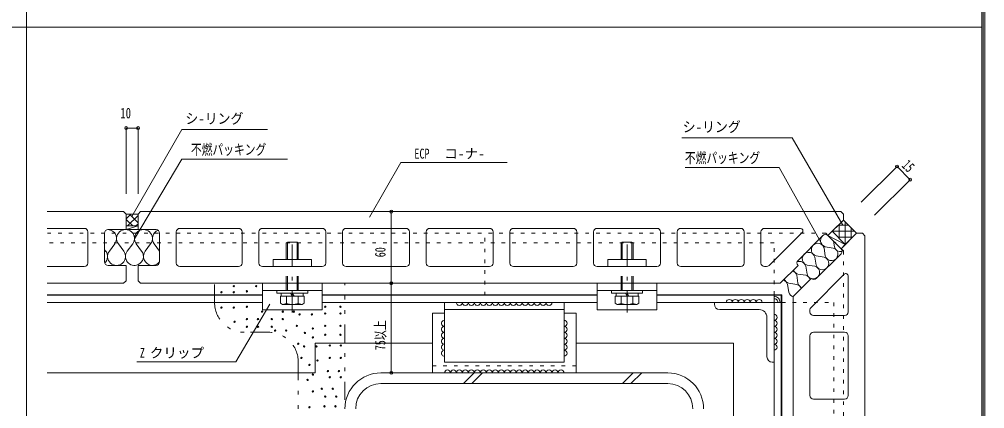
# Model space of a CAD drawing. Units: millimetres, scale not verified. Extents: x -1209 to 1209, y -852 to 852.
# Drawn here: x 402 to 1209, y -337 to -11 of the extents above; entities that cross this region are included whole.
import ezdxf
from ezdxf.enums import TextEntityAlignment as Align

# ---------------------------------------------------------------- set-up
doc = ezdxf.new("R2010")
doc.units = ezdxf.units.MM
doc.header["$LTSCALE"] = 3
for name, pattern in [('USER1', [3, 1, -2]), ('USER3', [10, 4, -6]), ('USER4', [13, 6, -3, 1, -3]), ('USER6', [16, 5, -3, 1, -3, 1, -3])]:
    doc.linetypes.add(name, pattern=pattern)
for name, color, linetype, lineweight in [('0-1_0-0WAKU', 7, 'Continuous', 18), ('0-2_0-1AL', 5, 'Continuous', 18), ('0-3_0-2SUNPO', 7, 'Continuous', 18), ('0-4_0-3STEEL', 6, 'Continuous', 18), ('0-5_0-4KANAMONO', 6, 'Continuous', 18), ('0-6_0-5FUKUSIZA', 3, 'Continuous', 18), ('0-7_0-6HIFUKU', 4, 'Continuous', 18), ('0-8_0-7KUTAI', 4, 'Continuous', 18)]:
    doc.layers.add(name, color=color, linetype=linetype, lineweight=lineweight)
doc.styles.add('ＭＳ ゴシック', font='')
doc.styles.get('ＭＳ ゴシック').set_extended_font_data('MS Gothic')

msp = doc.modelspace()

# ---------------------------------------------------------------- linework, layer by layer
at = {"layer": '0-1_0-0WAKU'}
for p, q in [((408, 850), (408, -799)), ((1207, 850), (1207, -850)), ((1208.207, 851.207), (1208.207, -851.207)), ((1209.414, 852.414), (1209.414, -852.414)), ((-1207, -17.85), (1207, -17.85))]:
    msp.add_line(p, q, dxfattribs=at)
at = {"layer": '0-2_0-1AL'}
for p, q in [((425.306, -172.333), (489.164, -172.333)), ((491.285, -174.454), (489.164, -172.333)), ((491.285, -174.454), (491.285, -187.333)), ((503.404, -172.332), (501.284, -174.452)), ((501.284, -174.452), (501.284, -187.332)), ((1089.163, -172.332), (503.404, -172.332)), ((1091.284, -174.453), (1089.163, -172.332)), ((1091.284, -174.453), (1091.284, -179.332)), ((1091.284, -179.332), (1078.284, -192.332)), ((425.306, -186.333), (456.285, -186.333)), ((459.285, -189.333), (459.285, -215.333)), ((473.285, -190.333), (473.285, -214.333)), ((476.285, -187.333), (491.285, -187.333)), ((501.284, -187.332), (516.284, -187.332)), ((516.284, -187.332), (501.284, -187.332)), ((519.284, -190.332), (519.284, -214.332)), ((519.284, -190.332), (519.284, -214.332)), ((533.284, -189.332), (533.284, -215.332)), ((585.284, -186.332), (536.284, -186.332)), ((588.284, -189.332), (588.284, -215.332)), ((602.284, -189.332), (602.284, -215.332)), ((655.284, -186.332), (605.284, -186.332)), ((658.284, -189.332), (658.284, -215.332)), ((672.284, -189.332), (672.284, -215.332)), ((725.284, -186.332), (675.284, -186.332)), ((728.284, -189.332), (728.284, -215.332)), ((742.284, -189.332), (742.284, -215.332)), ((795.284, -186.332), (745.284, -186.332)), ((798.284, -189.332), (798.284, -215.332)), ((812.284, -189.332), (812.284, -215.332)), ((865.284, -186.332), (815.284, -186.332)), ((868.284, -189.332), (868.284, -215.332)), ((882.284, -189.332), (882.284, -215.332)), ((935.284, -186.332), (885.284, -186.332)), ((938.284, -189.332), (938.284, -215.332)), ((952.284, -189.332), (952.284, -215.332)), ((1005.284, -186.332), (955.284, -186.332)), ((1008.284, -189.332), (1008.284, -215.332)), ((1022.284, -215.332), (1022.284, -189.332)), ((1055.414, -186.332), (1025.284, -186.332)), ((1056.828, -189.746), (1029.121, -217.453)), ((1074.042, -192.332), (1053.284, -213.089)), ((1102.284, -190.332), (1089.284, -203.332)), ((1107.163, -190.332), (1102.284, -190.332)), ((1107.163, -190.332), (1109.284, -192.453)), ((1109.284, -192.453), (1109.284, -728.903)), ((1089.284, -207.574), (1068.527, -228.332)), ((476.285, -217.333), (491.285, -217.333)), ((491.285, -217.333), (491.285, -230.211)), ((516.284, -217.332), (501.284, -217.332)), ((516.284, -217.332), (501.284, -217.332)), ((501.284, -230.212), (501.284, -217.332)), ((1053.284, -217.332), (1038.284, -232.332)), ((456.285, -218.333), (425.306, -218.333)), ((585.284, -218.332), (536.284, -218.332)), ((655.284, -218.332), (605.284, -218.332)), ((725.284, -218.332), (675.284, -218.332)), ((795.284, -218.332), (745.284, -218.332)), ((865.284, -218.332), (815.284, -218.332)), ((935.284, -218.332), (885.284, -218.332)), ((1005.284, -218.332), (955.284, -218.332)), ((1027, -218.332), (1025.284, -218.332)), ((1091.87, -224.788), (1064.163, -252.495)), ((425.306, -232.333), (489.164, -232.333)), ((491.285, -230.211), (489.164, -232.333)), ((503.404, -232.332), (501.284, -230.212)), ((1038.284, -232.332), (503.404, -232.332)), ((1064.284, -228.332), (1049.284, -243.332)), ((1095.284, -226.202), (1095.284, -256.332)), ((1049.284, -243.332), (1049.284, -728.903)), ((1063.284, -254.616), (1063.284, -256.332)), ((1066.284, -259.332), (1092.284, -259.332)), ((1092.284, -273.332), (1066.284, -273.332)), ((1063.284, -276.332), (1063.284, -326.332)), ((1095.284, -276.332), (1095.284, -326.332)), ((1092.284, -329.332), (1066.284, -329.332))]:
    msp.add_line(p, q, dxfattribs=at)
for centre, radius, start, end in [((456.285, -189.333), 3, 0, 89.99998), ((476.285, -190.333), 3, 89.99998, 179.99998), ((516.284, -190.332), 3, 0, 90), ((516.284, -190.332), 3, 0, 90), ((536.284, -189.332), 3, 89.99998, 179.99998), ((585.284, -189.332), 3, 0, 90), ((605.284, -189.332), 3, 89.99998, 179.99998), ((655.284, -189.332), 3, 0, 90), ((675.284, -189.332), 3, 89.99998, 179.99998), ((725.284, -189.332), 3, 0, 90), ((745.284, -189.332), 3, 89.99998, 179.99998), ((795.284, -189.332), 3, 0, 90), ((815.284, -189.332), 3, 89.99998, 179.99998), ((865.284, -189.332), 3, 0, 90), ((885.284, -189.332), 3, 89.99998, 179.99998), ((935.284, -189.332), 3, 0, 90), ((955.284, -189.332), 3, 89.99998, 179.99998), ((1005.284, -189.332), 3, 0, 90), ((1025.284, -189.332), 3, 89.99998, 179.99998), ((1055.414, -188.332), 2, 315.00023, 89.99998), ((1076.163, -194.453), 3, 44.99913, 134.99997), ((1087.163, -205.453), 3, 314.99998, 45.00081), ((456.285, -215.333), 3, 270, 0), ((476.285, -214.333), 3, 179.99998, 269.99998), ((516.284, -214.332), 3, 270, 0), ((516.284, -214.332), 3, 270, 0), ((536.284, -215.332), 3, 179.99998, 269.99998), ((585.284, -215.332), 3, 270, 0), ((605.284, -215.332), 3, 179.99998, 269.99998), ((655.284, -215.332), 3, 270, 0), ((675.284, -215.332), 3, 179.99998, 269.99998), ((725.284, -215.332), 3, 270, 0), ((745.284, -215.332), 3, 179.99998, 269.99998), ((795.284, -215.332), 3, 270, 0), ((815.284, -215.332), 3, 179.99998, 269.99998), ((865.284, -215.332), 3, 270, 0), ((885.284, -215.332), 3, 179.99998, 269.99998), ((935.284, -215.332), 3, 270, 0), ((955.284, -215.332), 3, 179.99998, 269.99998), ((1005.284, -215.332), 3, 270, 0), ((1025.284, -215.332), 3, 179.99998, 269.99998), ((1027, -215.332), 3, 269.99998, 315.00021), ((1055.405, -215.21), 3, 134.99994, 225.00081), ((1093.284, -226.202), 2, 359.99998, 134.99976), ((1066.406, -226.211), 3, 224.99913, 314.99995), ((1066.284, -254.616), 3, 134.99977, 180), ((1066.284, -256.332), 3, 179.99994, 269.99994), ((1092.284, -256.332), 3, 269.99992, 359.99997), ((1066.284, -276.332), 3, 89.99994, 179.99994), ((1092.284, -276.332), 3, 359.99997, 89.99997), ((1066.284, -326.332), 3, 179.99994, 269.99994), ((1092.284, -326.332), 3, 269.99992, 359.99997)]:
    msp.add_arc(centre, radius, start, end, dxfattribs=at)
at = {"layer": '0-3_0-2SUNPO'}
for p, q in [((491.285, -102.333), (501.285, -102.333)), ((491.285, -102.333), (491.285, -157.333)), ((495.926, -176.375), (537.917, -103.644)), ((501.285, -102.333), (501.285, -157.333)), ((537.917, -103.644), (609.528, -103.644)), ((1048.484, -110.598), (956.194, -110.598)), ((1090.695, -183.71), (1048.484, -110.598)), ((498.277, -195.187), (537.802, -128.269)), ((537.802, -128.269), (626.165, -128.269)), ((694.854, -176.806), (721.143, -131.271)), ((721.143, -131.271), (809.933, -131.271)), ((1037.615, -135.223), (958.875, -135.223)), ((1075.027, -202.779), (1037.615, -135.223)), ((1106.213, -164.403), (1136.07, -134.547)), ((1136.07, -134.547), (1147.069, -145.546)), ((1117.213, -175.403), (1147.069, -145.546)), ((713.088, -232.333), (713.088, -172.333)), ((713.088, -307.331), (713.088, -232.333)), ((611.514, -249.721), (582.98, -298.056)), ((582.98, -298.056), (500.356, -298.056))]:
    msp.add_line(p, q, dxfattribs=at)
at = {"layer": '0-3_0-2SUNPO', "linetype": 'USER4'}
for p, q in [((630.283, -256.856), (630.283, -193.097)), ((910.284, -256.856), (910.284, -193.097))]:
    msp.add_line(p, q, dxfattribs=at)
at = {"layer": '0-3_0-2SUNPO'}
for centre, start, end in [((491.285, -102.333), 0, 180), ((491.285, -102.333), 180, 0), ((501.285, -102.333), 0, 180), ((501.285, -102.333), 0, 180), ((501.285, -102.333), 0, 180), ((501.285, -102.333), 180, 0), ((501.285, -102.333), 180, 0), ((501.285, -102.333), 180, 0), ((1136.07, -134.547), 0, 180), ((1136.07, -134.547), 180, 0), ((1147.069, -145.546), 0, 180), ((1147.069, -145.546), 180, 0), ((713.088, -172.333), 0, 180), ((713.088, -172.333), 180, 0), ((713.088, -232.333), 0, 180), ((713.088, -232.333), 0, 180), ((713.088, -232.333), 180, 0), ((713.088, -232.333), 180, 0), ((713.088, -307.331), 0, 180), ((713.088, -307.331), 0, 180), ((713.088, -307.331), 180, 0), ((713.088, -307.331), 180, 0)]:
    msp.add_arc(centre, 1.2, start, end, dxfattribs=at)
at = {"layer": '0-4_0-3STEEL', "linetype": 'USER1'}
for p, q in [((791.288, -242.346), (791.282, -190.346)), ((1033.285, -198.331), (425.306, -198.331)), ((1033.285, -241.933), (1033.285, -198.331)), ((1039.683, -248.331), (1083.285, -248.331)), ((1083.285, -248.331), (1083.285, -728.903))]:
    msp.add_line(p, q, dxfattribs=at)
at = {"layer": '0-4_0-3STEEL'}
for p, q in [((605.282, -242.332), (425.306, -242.332)), ((605.282, -248.332), (425.306, -248.332)), ((885.282, -248.332), (655.283, -248.332)), ((885.282, -242.332), (664.677, -242.332)), ((1033.285, -242.333), (935.283, -242.333)), ((1039.283, -248.332), (935.283, -248.332)), ((1033.284, -242.333), (1033.284, -346.323)), ((1039.283, -248.331), (1039.283, -346.323))]:
    msp.add_line(p, q, dxfattribs=at)
at = {"layer": '0-5_0-4KANAMONO', "linetype": 'USER1'}
for p, q in [((1076.434, -190.333), (425.306, -190.333)), ((1091.283, -205.182), (1076.434, -190.333)), ((1091.283, -205.182), (1091.283, -728.903))]:
    msp.add_line(p, q, dxfattribs=at)
at = {"layer": '0-5_0-4KANAMONO'}
for p, q in [((625.283, -212.333), (625.283, -198.563)), ((626.282, -212.333), (626.282, -197.984)), ((634.283, -212.333), (634.283, -197.984)), ((634.283, -197.984), (635.282, -198.563)), ((635.282, -212.333), (635.282, -198.563)), ((905.283, -212.333), (905.283, -198.563)), ((906.282, -212.333), (906.282, -197.984)), ((914.283, -212.333), (914.283, -197.984)), ((914.283, -197.984), (915.282, -198.563)), ((915.282, -212.333), (915.282, -198.563)), ((614.284, -212.333), (646.284, -212.333)), ((614.284, -218.333), (614.284, -212.333)), ((646.284, -218.333), (646.284, -212.333)), ((894.284, -212.333), (926.284, -212.333)), ((894.284, -218.333), (894.284, -212.333)), ((926.284, -218.333), (926.284, -212.333)), ((614.284, -218.333), (646.284, -218.333)), ((894.284, -218.333), (926.284, -218.333)), ((605.282, -254.486), (605.282, -232.334)), ((605.282, -232.334), (655.283, -232.334)), ((655.283, -254.486), (655.283, -232.334)), ((885.282, -254.486), (885.282, -232.334)), ((885.282, -232.334), (935.283, -232.334)), ((935.283, -254.486), (935.283, -232.334)), ((425.306, -241.933), (605.282, -241.933)), ((605.282, -238.484), (655.283, -238.484)), ((617.284, -240.485), (617.284, -238.484)), ((643.284, -240.485), (617.284, -240.485)), ((640.784, -238.484), (619.784, -238.484)), ((621.083, -242.984), (621.083, -240.485)), ((630.284, -242.984), (628.841, -240.485)), ((631.727, -242.984), (630.284, -240.485)), ((639.482, -242.984), (639.482, -240.485)), ((643.284, -240.485), (643.284, -238.484)), ((655.283, -241.933), (885.282, -241.933)), ((885.282, -238.484), (935.283, -238.484)), ((897.284, -240.485), (897.284, -238.484)), ((923.284, -240.485), (897.284, -240.485)), ((920.784, -238.484), (899.784, -238.484)), ((901.083, -242.984), (901.083, -240.485)), ((910.284, -242.984), (908.841, -240.485)), ((911.727, -242.984), (910.284, -240.485)), ((919.482, -242.984), (919.482, -240.485)), ((923.284, -240.485), (923.284, -238.484)), ((935.283, -241.933), (1039.685, -241.933)), ((1039.683, -346.323), (1039.683, -241.931)), ((425.306, -242.333), (605.282, -242.333)), ((640.097, -242.984), (620.468, -242.984)), ((620.468, -249.08), (620.468, -242.984)), ((638.534, -249.986), (622.034, -249.986)), ((625.376, -249.158), (625.376, -242.984)), ((635.189, -249.158), (635.189, -242.984)), ((635.189, -249.161), (638.534, -249.986)), ((638.534, -249.986), (640.1, -249.083)), ((640.097, -249.08), (640.097, -242.984)), ((655.283, -242.333), (885.282, -242.333)), ((920.097, -242.984), (900.468, -242.984)), ((900.468, -249.08), (900.468, -242.984)), ((918.534, -249.986), (902.034, -249.986)), ((905.376, -249.158), (905.376, -242.984)), ((915.189, -249.158), (915.189, -242.984)), ((915.189, -249.161), (918.534, -249.986)), ((918.534, -249.986), (920.1, -249.083)), ((920.097, -249.08), (920.097, -242.984)), ((937.677, -242.333), (1039.284, -242.333)), ((1039.283, -343.939), (1039.283, -242.332)), ((605.282, -254.486), (655.283, -254.486)), ((885.282, -254.486), (935.283, -254.486))]:
    msp.add_line(p, q, dxfattribs=at)
at = {"layer": '0-5_0-4KANAMONO', "linetype": 'USER3'}
for p, q in [((625.283, -238.484), (625.283, -212.333)), ((626.285, -238.484), (626.285, -212.333)), ((634.283, -238.484), (634.283, -212.333)), ((635.285, -238.484), (635.285, -212.333)), ((905.283, -238.484), (905.283, -212.333)), ((906.285, -238.484), (906.285, -212.333)), ((914.283, -238.484), (914.283, -212.333)), ((915.285, -238.484), (915.285, -212.333))]:
    msp.add_line(p, q, dxfattribs=at)
at = {"layer": '0-5_0-4KANAMONO'}
for points in [[(634.283, -197.984), (626.282, -197.984), (625.283, -198.563)], [(914.283, -197.984), (906.282, -197.984), (905.283, -198.563)], [(625.376, -249.161), (622.034, -249.986), (620.468, -249.083)], [(905.376, -249.161), (902.034, -249.986), (900.468, -249.083)]]:
    msp.add_lwpolyline(points, dxfattribs=at)
for centre in [(630.284, -234.986), (910.284, -234.986)]:
    msp.add_arc(centre, 15, 250.903, 289.09679, dxfattribs=at)
at = {"layer": '0-6_0-5FUKUSIZA'}
for p, q in [((491.286, -174.454), (501.285, -174.451)), ((491.286, -178.343), (495.177, -174.453)), ((491.286, -174.454), (491.286, -187.331)), ((492.369, -184.332), (501.285, -175.416)), ((494.004, -174.453), (501.285, -181.735)), ((501.285, -174.451), (501.285, -187.331)), ((491.286, -178.807), (496.811, -184.332)), ((501.284, -184.332), (491.286, -187.331)), ((501.285, -184.332), (491.286, -184.332)), ((499.44, -184.332), (501.285, -182.487)), ((1095.663, -183.71), (1086.906, -183.71)), ((1087.8, -194.776), (1087.8, -182.816)), ((1091.284, -179.332), (1102.284, -190.332)), ((1092.8, -199.816), (1092.8, -180.847)), ((1093.227, -181.373), (1093.239, -181.373)), ((491.286, -187.331), (501.285, -187.331)), ((1089.284, -203.332), (1078.284, -192.332)), ((1092.82, -199.796), (1078.284, -192.332)), ((1081.82, -188.796), (1092.82, -199.796)), ((1100.663, -188.71), (1081.906, -188.71)), ((1098.906, -193.71), (1086.734, -193.71)), ((1090.213, -193.71), (1088.629, -193.71)), ((1097.8, -194.816), (1097.8, -185.847)), ((477.286, -205.331), (481.786, -199.331)), ((489.286, -205.331), (484.786, -199.331)), ((492.286, -205.331), (496.786, -199.331)), ((504.286, -205.331), (499.786, -199.332)), ((507.286, -205.331), (511.786, -199.332)), ((519.285, -205.331), (514.786, -199.332)), ((1076.048, -201.758), (1082.648, -202.778)), ((1082.93, -196.977), (1083.669, -201.757)), ((474.286, -205.708), (473.285, -204.374)), ((1068.426, -209.379), (1075.027, -210.4)), ((1075.027, -202.778), (1076.048, -209.379)), ((1060.805, -217), (1067.405, -218.021)), ((1067.405, -210.4), (1068.426, -217)), ((1052.163, -225.642), (1053.184, -232.243)), ((1053.184, -224.621), (1059.784, -225.642)), ((1059.784, -218.021), (1060.805, -224.621)), ((1044.541, -233.264), (1045.562, -239.864)), ((1045.562, -232.243), (1052.163, -233.264))]:
    msp.add_line(p, q, dxfattribs=at)
for points in [[(1078.284, -192.332), (1081.82, -188.796), (1091.284, -179.332)], [(1089.284, -203.332), (1092.82, -199.796), (1102.284, -190.332)]]:
    msp.add_lwpolyline(points, dxfattribs=at)
for centre, radius, start, end in [((475.786, -194.831), 7.5, 323.12981, 87.66164), ((490.786, -194.831), 7.5, 323.12981, 216.87016), ((505.786, -194.832), 7.5, 323.12981, 216.87016), ((520.786, -194.832), 7.5, 111.81644, 216.87016), ((1077.443, -196.552), 5.389, 111.244, 254.99605), ((1069.822, -204.174), 5.389, 15.00392, 254.99603), ((1088.875, -200.363), 5.389, 194.99942, 283.79404), ((468.286, -209.831), 7.5, 313.4055, 36.87013), ((483.286, -209.831), 7.5, 143.12273, 36.87018), ((498.286, -209.831), 7.5, 143.12273, 293.57524), ((498.286, -209.831), 7.5, 293.57524, 36.87015), ((513.286, -209.832), 7.5, 143.12273, 323.1256), ((1062.2, -211.795), 5.389, 15.00392, 254.99603), ((1081.253, -207.984), 5.389, 194.99942, 75.00053), ((1054.579, -219.416), 5.389, 15.00392, 112.62631), ((1073.632, -215.605), 5.389, 194.99942, 75.00053), ((1046.958, -227.037), 5.389, 15.00392, 71.31925), ((1054.579, -219.416), 5.389, 198.67992, 254.99603), ((1058.389, -230.848), 5.389, 18.6821, 75.00053), ((1066.01, -223.227), 5.389, 194.99942, 75.00053), ((1039.336, -234.659), 5.389, 15.00392, 71.31805), ((1046.958, -227.037), 5.389, 198.68111, 254.99603), ((1050.768, -238.469), 5.389, 18.6813, 75.00053), ((1058.389, -230.848), 5.389, 194.99942, 251.3179), ((1050.768, -238.469), 5.389, 194.99942, 254.02092), ((770.075, -248.331), 2.5, 179.99998, 359.99998), ((775.075, -248.331), 2.5, 179.99998, 359.99998), ((780.075, -248.331), 2.5, 179.99998, 359.99998), ((785.075, -248.331), 2.5, 179.99998, 359.99998), ((790.075, -248.331), 2.5, 179.99998, 359.99998), ((795.075, -248.331), 2.5, 179.99998, 359.99998), ((800.075, -248.331), 2.5, 179.99998, 359.99998), ((805.075, -248.331), 2.5, 179.99998, 359.99998), ((810.075, -248.331), 2.5, 179.99998, 359.99998), ((815.075, -248.331), 2.5, 179.99998, 359.99998), ((820.075, -248.331), 2.5, 179.99998, 359.99998), ((825.075, -248.331), 2.5, 179.99998, 359.99998), ((830.075, -248.331), 2.5, 179.99998, 359.99998), ((835.075, -248.331), 2.5, 179.99998, 359.99998), ((840.075, -248.331), 2.5, 179.99998, 359.99998), ((845.075, -248.331), 2.5, 179.99998, 359.99998), ((995.784, -248.332), 2.5, 0, 179.99998), ((1000.784, -248.332), 2.5, 0, 179.99998), ((1005.784, -248.332), 2.5, 0, 179.99998), ((1010.784, -248.332), 2.5, 0, 179.99998), ((1015.784, -248.332), 2.5, 0, 179.99998), ((1020.784, -248.332), 2.5, 0, 179.99998), ((1033.285, -248.332), 4.999, 0, 90.01132), ((1033.285, -248.332), 3.2, 0, 90.0177), ((1033.285, -260.832), 2.5, 270, 90), ((757.575, -265.831), 2.5, 89.99998, 269.99998), ((857.575, -265.831), 2.5, 270, 90), ((1033.285, -265.832), 2.5, 270, 90), ((757.575, -270.831), 2.5, 89.99998, 269.99998), ((757.575, -275.831), 2.5, 89.99998, 269.99998), ((857.575, -270.831), 2.5, 270, 90), ((857.575, -275.831), 2.5, 270, 90), ((1033.285, -270.832), 2.5, 270, 90), ((1033.285, -275.832), 2.5, 270, 90), ((757.575, -280.831), 2.5, 89.99998, 269.99998), ((857.575, -280.831), 2.5, 270, 90), ((1033.285, -280.832), 2.5, 270, 90), ((757.575, -285.831), 2.5, 89.99998, 269.99998), ((757.575, -290.831), 2.5, 89.99998, 269.99998), ((857.575, -285.831), 2.5, 270, 90), ((857.575, -290.831), 2.5, 270, 90), ((1033.285, -285.832), 2.5, 270, 90), ((760.075, -307.331), 2.5, 0, 179.99998), ((765.075, -307.331), 2.5, 0, 179.99998), ((770.075, -307.331), 2.5, 0, 179.99998), ((775.075, -307.331), 2.5, 0, 179.99998), ((780.075, -307.331), 2.5, 0, 179.99998), ((785.075, -307.331), 2.5, 0, 179.99998), ((790.075, -307.331), 2.5, 0, 179.99998), ((795.075, -307.331), 2.5, 0, 179.99998), ((800.075, -307.331), 2.5, 0, 179.99998), ((805.075, -307.331), 2.5, 0, 179.99998), ((810.075, -307.331), 2.5, 0, 179.99998), ((815.075, -307.331), 2.5, 0, 179.99998), ((820.075, -307.331), 2.5, 0, 179.99998), ((825.075, -307.331), 2.5, 0, 179.99998), ((830.075, -307.331), 2.5, 0, 179.99998), ((835.075, -307.331), 2.5, 0, 179.99998), ((840.075, -307.331), 2.5, 0, 179.99998), ((845.075, -307.331), 2.5, 0, 179.99998), ((850.075, -307.331), 2.5, 0, 179.99998), ((855.075, -307.331), 2.5, 0, 179.99998)]:
    msp.add_arc(centre, radius, start, end, dxfattribs=at)
at = {"layer": '0-7_0-6HIFUKU', "linetype": 'USER6'}
for p, q in [((565.286, -248.332), (565.286, -232.332)), ((674.285, -329.831), (674.285, -232.332)), ((610.289, -273.332), (590.286, -273.332)), ((635.289, -298.332), (635.289, -586.332))]:
    msp.add_line(p, q, dxfattribs=at)
at = {"layer": '0-7_0-6HIFUKU'}
for centre in [(581.303, -234.729), (599.954, -234.729), (570.969, -239.776), (581.303, -239.776), (592.374, -239.038), (570.969, -252.667), (581.303, -252.667), (592.374, -251.928), (604.992, -255.974), (622.286, -256.069), (631.5, -256.069), (636.415, -258.345), (646.748, -258.345), (657.82, -251.95), (657.82, -257.606), (670.487, -251.95), (670.487, -257.606), (582.041, -264.477), (592.374, -262.262), (601.589, -262.262), (613.069, -262.262), (622.284, -262.262), (592.374, -268.741), (601.589, -268.741), (613.069, -268.741), (615.931, -271.952), (625.145, -271.952), (634.124, -267.94), (640.844, -273.845), (647.487, -270.155), (657.82, -267.94), (670.487, -267.94), (635.254, -282.876), (647.487, -277.604), (657.82, -275.39), (670.487, -275.39), (640.169, -285.152), (650.502, -285.152), (661.574, -284.414), (670.789, -284.414), (637.878, -294.748), (651.241, -296.962), (661.574, -294.748), (670.789, -294.748), (644.597, -300.653), (660.098, -305.82), (669.312, -305.82), (643.121, -313.201), (647.55, -308.772), (661.574, -310.986), (670.789, -310.986), (647.55, -322.796), (654.931, -320.582), (664.146, -320.582), (657.884, -327.225), (667.098, -327.225), (644.597, -336.083), (657.146, -335.344), (666.36, -335.344)]:
    msp.add_circle(centre, 0.567, dxfattribs=at)
at = {"layer": '0-7_0-6HIFUKU', "linetype": 'USER6'}
for centre, start, end in [((590.286, -248.332), 180, 270), ((610.289, -298.332), 0, 90)]:
    msp.add_arc(centre, 25, start, end, dxfattribs=at)
at = {"layer": '0-8_0-7KUTAI', "color": 6}
for p, q in [((757.575, -298.33), (757.575, -248.331)), ((857.575, -298.33), (857.575, -248.331)), ((983.284, -248.332), (1033.284, -248.332)), ((983.284, -248.332), (983.284, -249.832)), ((1033.284, -248.332), (1033.284, -298.332)), ((857.575, -254.33), (757.575, -254.33)), ((857.575, -257.33), (867.575, -257.33)), ((867.575, -307.331), (867.575, -257.33)), ((987.784, -254.332), (1020.784, -254.332)), ((1027.284, -260.832), (1027.284, -293.832)), ((649.285, -282.331), (649.285, -307.331)), ((649.285, -282.331), (747.575, -282.331)), ((857.575, -298.33), (757.575, -298.33)), ((1031.784, -298.332), (1033.284, -298.332)), ((425.306, -307.331), (649.285, -307.331)), ((704.285, -307.331), (944.285, -307.331)), ((773.372, -316.331), (782.372, -307.331)), ((780.443, -316.331), (789.443, -307.331)), ((844.285, -307.331), (944.285, -307.331)), ((906.434, -316.331), (915.434, -307.331)), ((913.505, -316.331), (922.505, -307.331)), ((704.285, -316.331), (944.285, -316.331))]:
    msp.add_line(p, q, dxfattribs=at)
at = {"layer": '0-8_0-7KUTAI', "color": 6, "linetype": 'USER1'}
msp.add_line((747.575, -301.331), (867.575, -301.331), dxfattribs=at)
at = {"layer": '0-8_0-7KUTAI', "color": 6}
for points in [[(747.575, -307.331), (747.575, -257.33), (757.575, -257.33)], [(867.575, -282.331), (999.285, -282.331), (999.285, -414.041)]]:
    msp.add_lwpolyline(points, dxfattribs=at)
for centre, radius, start, end in [((987.784, -249.832), 4.5, 180, 270), ((1023.284, -248.332), 1.376, 179.99992, 180), ((1020.784, -260.832), 6.5, 0, 89.99998), ((1031.784, -293.832), 4.5, 180, 270), ((704.285, -337.331), 30, 89.99998, 179.99998), ((944.285, -337.331), 30, 0, 89.99998), ((704.285, -337.331), 21, 89.99998, 179.99998), ((944.285, -337.331), 21, 0, 89.99998)]:
    msp.add_arc(centre, radius, start, end, dxfattribs=at)

# ---------------------------------------------------------------- texts
at = {"layer": '0-3_0-2SUNPO', "style": 'ＭＳ ゴシック'}
for s, height, width, p in [('10', 8.791, 0.75, (486.41, -96.828)), ('シ-リング', 8.791, 0.9, (540.833, -101.412)), ('シ-リング', 8.791, 0.9, (956.795, -108.366)), ('不燃パッキング', 8.791, 0.75, (545.515, -127.369)), ('ECP', 8.303, 0.75, (732.362, -130.371)), ('不燃パッキング', 8.791, 0.75, (958.659, -134.323)), ('Z', 8.303, 0.75, (502.811, -297.156))]:
    msp.add_text(s, height=height, dxfattribs=dict(at, width=width)).set_placement(p, align=Align.BOTTOM_LEFT)
for s, p in [('コ-ナ-', (757.401, -130.371)), ('クリップ', (511.158, -297.156))]:
    msp.add_text(s, height=8.303, dxfattribs=at).set_placement(p, align=Align.BOTTOM_LEFT)
at = {"layer": '0-3_0-2SUNPO', "style": 'ＭＳ ゴシック', "width": 0.7}
for s, rotation, p in [('15', 315, (1137.61, -136.086)), ('60', 90, (710.856, -210.483)), ('75以上', 90, (710.856, -288.34))]:
    msp.add_text(s, height=8.798, rotation=rotation, dxfattribs=at).set_placement(p, align=Align.BOTTOM_LEFT)

doc.saveas('drawing.dxf')
